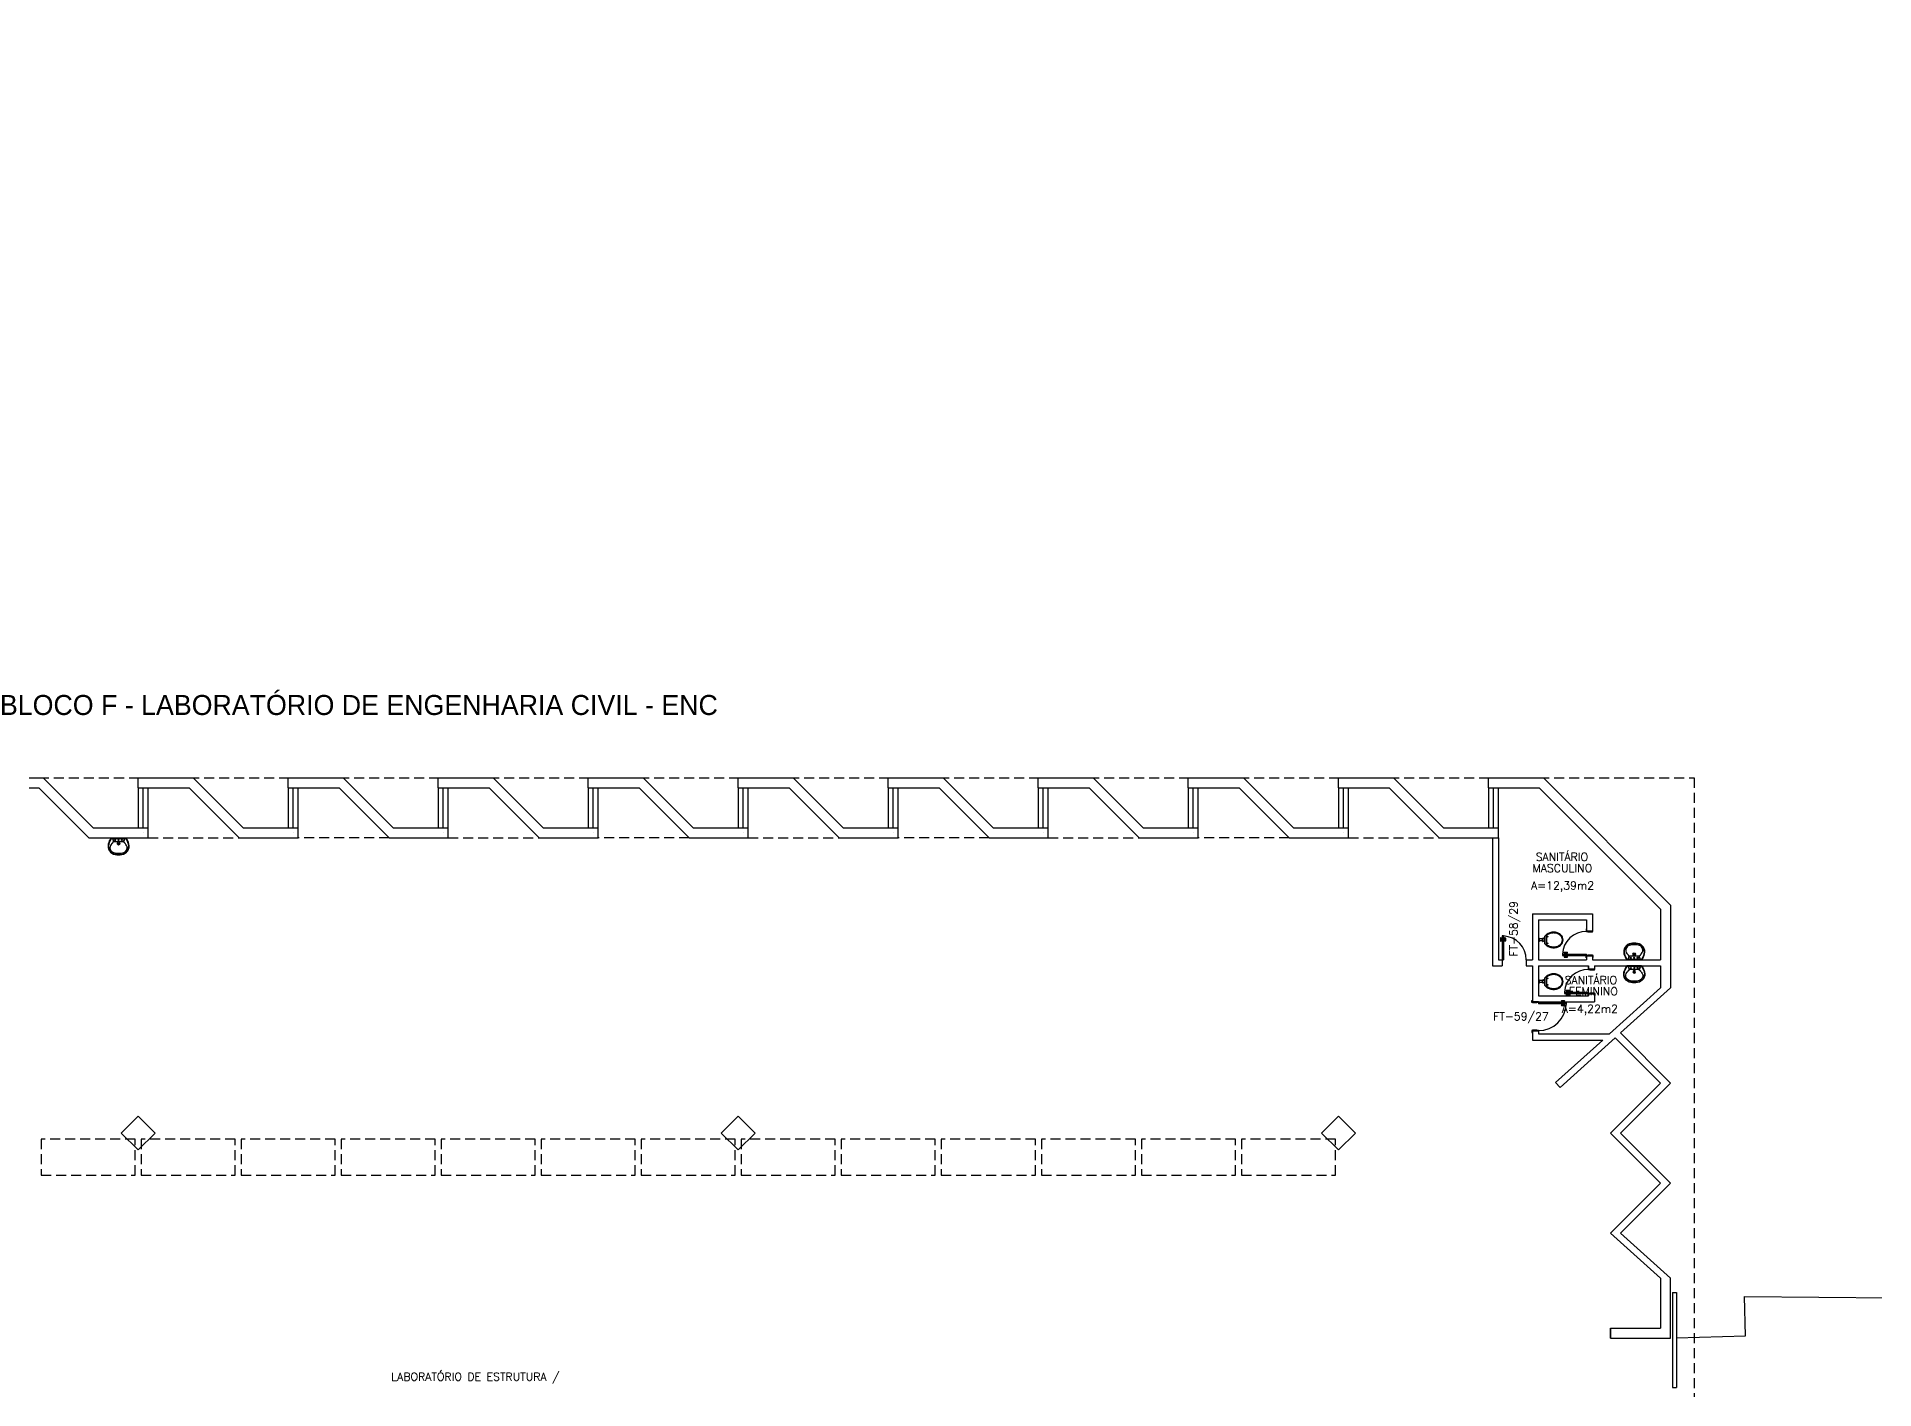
# Model space of a CAD drawing. Header units: centimetres. Extents: x -214 to 72, y 205 to 367.
# Drawn here: x -71.91 to -25.98, y 333.11 to 366.91 of the extents above; entities that cross this region are included whole.
import ezdxf

# ---------------------------------------------------------------- set-up
doc = ezdxf.new("R2010")
doc.units = ezdxf.units.CM
doc.header["$MEASUREMENT"] = 0
doc.linetypes.add('HIDDEN', pattern=[0.375, 0.25, -0.125])
doc.layers.get('0').update_dxf_attribs({"linetype": 'CONTINUOUS'})
for name, color, linetype in [('ALV', 2, 'CONTINUOUS'), ('AREA', 2, 'CONTINUOUS'), ('ENDEREÇO NOVO', 2, 'CONTINUOUS'), ('ESQ', 1, 'CONTINUOUS'), ('ESTRUT', 3, 'CONTINUOUS'), ('MACANETA', 2, 'CONTINUOUS'), ('MARCO', 2, 'CONTINUOUS'), ('PEÇAS', 1, 'CONTINUOUS'), ('PISO', 1, 'CONTINUOUS'), ('PORTA', 1, 'CONTINUOUS'), ('PROJEÇÃO', 1, 'HIDDEN'), ('TEXTO', 2, 'CONTINUOUS'), ('USO', 2, 'CONTINUOUS')]:
    doc.layers.add(name, color=color, linetype=linetype)
doc.styles.add('UNB-100', font='simplex.shx', dxfattribs={"height": 0.2})

# ---------------------------------------------------------------- blocks, each defined once
blk = doc.blocks.new('MACANETA')
at = {"layer": 'MACANETA'}
for p, q in [((-0.077, 0.052), (-0.077, 0.12)), ((-0.059, 0.052), (-0.059, 0.12)), ((-0.059, 0.075), (-0.036, 0.075)), ((-0.059, 0.052), (-0.036, 0.052)), ((-0.036, 0.044), (-0.036, 0.084)), ((-0.036, 0.084), (-0.03, 0.084)), ((-0.036, 0.044), (-0.03, 0.044)), ((0.006, 0.084), (0, 0.084)), ((0.006, 0.044), (0, 0.044)), ((0.006, 0.044), (0.006, 0.084)), ((0.029, 0.075), (0.006, 0.075)), ((0.029, 0.052), (0.006, 0.052)), ((0.029, 0.052), (0.029, 0.12)), ((0.047, 0.052), (0.047, 0.12))]:
    blk.add_line(p, q, dxfattribs=at)
for centre, start, end in [((-0.068, 0.12), 90, 180), ((-0.068, 0.052), 180, 270), ((-0.068, 0.12), 0, 90), ((-0.068, 0.052), 270, 0), ((0.038, 0.12), 90, 180), ((0.038, 0.052), 180, 270), ((0.038, 0.12), 0, 90), ((0.038, 0.052), 270, 0)]:
    blk.add_arc(centre, 0.00874, start, end, dxfattribs=at)
blk = doc.blocks.new('DOOR-60')
at = {"layer": 'PORTA'}
for p, q in [((-0.045, -0.6), (-0.045, 0)), ((-0.015, 0), (-0.045, 0)), ((-0.015, -0.6), (-0.015, 0)), ((-0.045, -0.6), (-0.015, -0.6))]:
    blk.add_line(p, q, dxfattribs=at)
at = {"layer": 'PORTA', "color": 1}
blk.add_arc((-0.015, 0), 0.6, 180, 267.134, dxfattribs=at)
at = {"layer": 'PORTA'}
blk.add_blockref('MACANETA', (-0.015, -0.6), dxfattribs=at)
blk = doc.blocks.new('DOOR-70')
at = {"layer": 'PORTA'}
for p, q in [((-0.045, -0.7), (-0.045, 0)), ((-0.015, 0), (-0.045, 0)), ((-0.015, -0.7), (-0.015, 0)), ((-0.045, -0.7), (-0.015, -0.7))]:
    blk.add_line(p, q, dxfattribs=at)
at = {"layer": 'PORTA', "color": 1}
blk.add_arc((-0.015, 0), 0.7, 180, 267.5437, dxfattribs=at)
at = {"layer": 'PORTA'}
blk.add_blockref('MACANETA', (-0.015, -0.7), dxfattribs=at)
blk = doc.blocks.new('VDC-P')
for p, q in [((-0.127, 0.192), (0.127, 0.192)), ((-0.109, 0.202), (0.109, 0.202)), ((-0.068, 0.152), (0.068, 0.152)), ((-0.05, 0.152), (-0.03, 0.11)), ((-0.05, 0.015), (-0.05, 0)), ((-0.05, 0), (0.05, 0)), ((0.045, 0.02), (-0.045, 0.02)), ((-0.04, 0.025), (-0.04, 0.02)), ((0.035, 0.03), (-0.035, 0.03)), ((-0.03, 0.152), (-0.03, 0.11)), ((0.03, 0.11), (-0.03, 0.11)), ((0.03, 0.1), (-0.03, 0.1)), ((-0.025, 0.1), (-0.025, 0.03)), ((0.025, 0.1), (0.025, 0.03)), ((0.03, 0.152), (0.03, 0.11)), ((0.05, 0.152), (0.03, 0.11)), ((0.04, 0.025), (0.04, 0.02)), ((0.05, 0.015), (0.05, 0))]:
    blk.add_line(p, q)
for points in [[(0.16, 0.244, 0.050424), (0.18, 0.288, 0.082137), (0.195, 0.381, 0.082137), (0.18, 0.474, 0.090148), (0.138, 0.549, 0.104406), (0.073, 0.601, 0.117345), (0, 0.619, 0.117345), (-0.073, 0.601, 0.104406), (-0.138, 0.549, 0.090148), (-0.18, 0.474, 0.082137), (-0.195, 0.381, 0.082137)], [(0.142, 0.254, 0.050424), (0.161, 0.295, 0.082137), (0.175, 0.381, 0.082137), (0.161, 0.468, 0.090148), (0.122, 0.536, 0.104406), (0.064, 0.583, 0.117345), (0, 0.599, 0.117345), (-0.064, 0.583, 0.104406), (-0.122, 0.536, 0.090148), (-0.161, 0.468, 0.082137), (-0.175, 0.381, 0.082137)], [(-0.195, 0.381, 0.082137), (-0.18, 0.288, 0.050424), (-0.16, 0.244, 0.104406)], [(-0.175, 0.381, 0.082137), (-0.161, 0.295, 0.050424), (-0.142, 0.254, 0.050424)]]:
    blk.add_lwpolyline(points, format="xyb")
for centre in [(-0.083, 0.226), (0.083, 0.226)]:
    blk.add_circle(centre, 0.0101)
for centre, radius, start, end in [((0.08, 0.36), 0.266, 205.6863, 226.7558), ((0.08, 0.36), 0.246, 205.6863, 219.7706), ((-0.068, 0.202), 0.05, 226.7558, 270), ((-0.045, 0.015), 0.005, 90, 180), ((-0.035, 0.025), 0.005, 90, 180), ((-0.03, 0.105), 0.005, 90, 270), ((0.03, 0.105), 0.005, 270, 90), ((0.035, 0.025), 0.005, 0, 90), ((0.045, 0.015), 0.005, 360, 90), ((0.068, 0.202), 0.05, 270, 313.2442), ((-0.08, 0.36), 0.266, 313.2442, 334.3137), ((-0.08, 0.36), 0.246, 320.2294, 334.3137)]:
    blk.add_arc(centre, radius, start, end)
blk = doc.blocks.new('LAV')
for p, q in [((0, -0.182), (0, 0.182)), ((0.013, 0), (0.013, 0.175)), ((0.013, 0.155), (0.097, 0.126)), ((0.013, 0.155), (0.092, 0.116)), ((0.013, -0.175), (0.013, 0.155)), ((0.013, 0), (0.013, -0.155)), ((0.092, -0.116), (0.092, 0.116)), ((0.013, -0.155), (0.092, -0.116)), ((0.013, -0.155), (0.097, -0.126))]:
    blk.add_line(p, q)
for centre, radius in [((0.053, 0.084), 0.0137), ((0.053, 0), 0.0137), ((0.145, 0), 0.0315), ((0.145, 0), 0.021), ((0.053, -0.084), 0.0137)]:
    blk.add_circle(centre, radius)
for centre, radius, start, end in [((0.013, 0.182), 0.0126, 122.7859, 180), ((0.286, -0.242), 0.518, 105.1115, 122.7859), ((0.025, 0.175), 0.0126, 121.9899, 180), ((0.286, -0.242), 0.505, 104.7183, 121.9899), ((0.105, 0.116), 0.0126, 131.3277, 180), ((4.534, -4.92), 6.719, 130.5597, 131.3277), ((0.115, 0.132), 0.0137, 126.1653, 188.2711), ((4.072, -5.281), 6.719, 125.5597, 126.1653), ((0.206, 0.054), 0.21, 8.1254, 105.1115), ((0.208, 0.053), 0.2, 7.8851, 104.7183), ((0.245, 0.091), 0.123, 17.587, 130.5597), ((-0.042, 0), 0.424, 0, 17.587), ((-0.042, 0), 0.424, 342.413, 0), ((-0.175, 0), 0.587, 0, 7.8851), ((-0.175, 0), 0.587, 352.1149, 0), ((-0.175, 0), 0.595, 0, 8.1254), ((-0.175, 0), 0.595, 351.8746, 0), ((0.013, -0.182), 0.0126, 180, 237.2141), ((0.286, 0.242), 0.518, 237.2141, 254.8885), ((0.025, -0.175), 0.0126, 180, 238.0101), ((0.286, 0.242), 0.505, 238.0101, 255.2817), ((0.105, -0.116), 0.0126, 180, 228.6723), ((4.534, 4.92), 6.719, 228.6723, 229.4403), ((0.115, -0.132), 0.0137, 171.7289, 233.8347), ((4.072, 5.281), 6.719, 233.8347, 234.4403), ((0.206, -0.054), 0.21, 254.8885, 351.8746), ((0.208, -0.053), 0.2, 255.2817, 352.1149), ((0.245, -0.091), 0.123, 229.4403, 342.413)]:
    blk.add_arc(centre, radius, start, end)

msp = doc.modelspace()

# ---------------------------------------------------------------- linework, layer by layer
at = {"layer": 'ALV'}
for p, q in [((-73.128, 348.384), (-71.753, 348.384)), ((-71.753, 348.384), (-70.503, 347.134)), ((-69.378, 348.384), (-68.003, 348.384)), ((-69.378, 348.134), (-69.378, 348.384)), ((-68.003, 348.384), (-66.753, 347.134)), ((-65.628, 348.384), (-64.253, 348.384)), ((-65.628, 348.134), (-65.628, 348.384)), ((-64.253, 348.384), (-63.003, 347.134)), ((-61.878, 348.384), (-60.503, 348.384)), ((-61.878, 348.134), (-61.878, 348.384)), ((-60.503, 348.384), (-59.253, 347.134)), ((-58.128, 348.384), (-56.753, 348.384)), ((-58.128, 348.134), (-58.128, 348.384)), ((-56.753, 348.384), (-55.503, 347.134)), ((-54.378, 348.384), (-53.003, 348.384)), ((-54.378, 348.134), (-54.378, 348.384)), ((-53.003, 348.384), (-51.753, 347.134)), ((-50.628, 348.134), (-50.628, 348.384)), ((-50.628, 348.384), (-49.253, 348.384)), ((-49.253, 348.384), (-48.003, 347.134)), ((-46.878, 348.384), (-45.503, 348.384)), ((-46.878, 348.134), (-46.878, 348.384)), ((-45.503, 348.384), (-44.253, 347.134)), ((-43.128, 348.384), (-41.753, 348.384)), ((-43.128, 348.134), (-43.128, 348.384)), ((-41.753, 348.384), (-40.503, 347.134)), ((-39.378, 348.384), (-38.003, 348.384)), ((-39.378, 348.134), (-39.378, 348.384)), ((-38.003, 348.384), (-36.753, 347.134)), ((-35.628, 348.384), (-34.253, 348.384)), ((-35.628, 348.134), (-35.628, 348.384)), ((-34.253, 348.384), (-31.077, 345.208)), ((-73.128, 348.134), (-71.856, 348.134)), ((-71.856, 348.134), (-70.606, 346.884)), ((-69.378, 348.134), (-68.106, 348.134)), ((-68.106, 348.134), (-66.856, 346.884)), ((-65.628, 348.134), (-64.356, 348.134)), ((-64.356, 348.134), (-63.106, 346.884)), ((-61.878, 348.134), (-60.606, 348.134)), ((-60.606, 348.134), (-59.356, 346.884)), ((-58.128, 348.134), (-56.856, 348.134)), ((-56.856, 348.134), (-55.606, 346.884)), ((-54.378, 348.134), (-53.106, 348.134)), ((-53.106, 348.134), (-51.856, 346.884)), ((-50.628, 348.134), (-49.356, 348.134)), ((-49.356, 348.134), (-48.106, 346.884)), ((-46.878, 348.134), (-45.606, 348.134)), ((-45.606, 348.134), (-44.356, 346.884)), ((-43.128, 348.134), (-41.856, 348.134)), ((-41.856, 348.134), (-40.606, 346.884)), ((-39.378, 348.134), (-38.106, 348.134)), ((-38.106, 348.134), (-36.856, 346.884)), ((-35.628, 348.134), (-34.356, 348.134)), ((-34.356, 348.134), (-31.327, 345.105)), ((-70.606, 346.884), (-69.128, 346.884)), ((-70.503, 347.134), (-69.128, 347.134)), ((-69.253, 347.009), (-69.253, 347.009)), ((-69.128, 346.884), (-69.128, 347.134)), ((-66.856, 346.884), (-65.378, 346.884)), ((-66.753, 347.134), (-65.378, 347.134)), ((-65.503, 347.009), (-65.503, 347.009)), ((-65.378, 346.884), (-65.378, 347.134)), ((-63.106, 346.884), (-61.628, 346.884)), ((-63.003, 347.134), (-61.628, 347.134)), ((-61.753, 347.009), (-61.753, 347.009)), ((-61.628, 346.884), (-61.628, 347.134)), ((-59.356, 346.884), (-57.878, 346.884)), ((-59.253, 347.134), (-57.878, 347.134)), ((-58.003, 347.009), (-58.003, 347.009)), ((-57.878, 346.884), (-57.878, 347.134)), ((-55.606, 346.884), (-54.128, 346.884)), ((-55.503, 347.134), (-54.128, 347.134)), ((-54.253, 347.009), (-54.253, 347.009)), ((-54.128, 346.884), (-54.128, 347.134)), ((-51.856, 346.884), (-50.378, 346.884)), ((-51.753, 347.134), (-50.378, 347.134)), ((-50.503, 347.009), (-50.503, 347.009)), ((-50.378, 346.884), (-50.378, 347.134)), ((-48.106, 346.884), (-46.628, 346.884)), ((-48.003, 347.134), (-46.628, 347.134)), ((-46.753, 347.009), (-46.753, 347.009)), ((-46.628, 346.884), (-46.628, 347.134)), ((-44.356, 346.884), (-42.878, 346.884)), ((-44.253, 347.134), (-42.878, 347.134)), ((-43.003, 347.009), (-43.003, 347.009)), ((-42.878, 346.884), (-42.878, 347.134)), ((-40.606, 346.884), (-39.128, 346.884)), ((-40.503, 347.134), (-39.128, 347.134)), ((-39.253, 347.009), (-39.253, 347.009)), ((-39.128, 346.884), (-39.128, 347.134)), ((-36.856, 346.884), (-35.378, 346.884)), ((-36.753, 347.134), (-35.378, 347.134)), ((-35.528, 346.884), (-35.528, 343.684)), ((-35.378, 346.884), (-35.378, 347.134)), ((-35.378, 346.884), (-35.378, 343.834)), ((-34.528, 344.984), (-33.028, 344.984)), ((-34.528, 344.984), (-34.528, 343.834)), ((-33.028, 344.984), (-33.028, 344.564)), ((-31.327, 345.105), (-31.327, 343.834)), ((-31.077, 345.208), (-31.077, 343.134)), ((-34.378, 344.834), (-33.178, 344.834)), ((-34.378, 344.834), (-34.378, 343.834)), ((-33.178, 344.834), (-33.178, 344.564)), ((-33.178, 344.564), (-33.028, 344.564)), ((-35.528, 343.684), (-35.28, 343.684)), ((-35.378, 343.834), (-35.28, 343.834)), ((-35.28, 343.834), (-35.28, 343.684)), ((-34.68, 343.834), (-34.68, 343.684)), ((-34.68, 343.834), (-34.528, 343.834)), ((-34.68, 343.684), (-34.528, 343.684)), ((-34.528, 343.684), (-34.528, 342.784)), ((-34.378, 343.834), (-33.178, 343.834)), ((-34.378, 343.684), (-34.378, 342.934)), ((-34.378, 343.684), (-33.128, 343.684)), ((-33.178, 343.934), (-33.028, 343.934)), ((-33.178, 343.934), (-33.178, 343.834)), ((-33.128, 343.684), (-33.128, 343.614)), ((-33.128, 343.614), (-32.978, 343.614)), ((-33.028, 343.934), (-33.028, 343.834)), ((-33.028, 343.834), (-31.327, 343.834)), ((-32.978, 343.684), (-32.978, 343.614)), ((-32.978, 343.684), (-31.327, 343.684)), ((-31.327, 343.684), (-31.327, 343.134)), ((-32.605, 341.984), (-31.327, 343.134)), ((-32.327, 342.009), (-31.077, 343.134)), ((-34.378, 342.784), (-34.528, 342.784)), ((-34.378, 342.934), (-33.128, 342.934)), ((-34.378, 342.784), (-32.978, 342.784)), ((-33.128, 342.984), (-32.978, 342.984)), ((-33.128, 342.984), (-33.128, 342.934)), ((-32.978, 342.984), (-32.978, 342.784)), ((-34.378, 342.054), (-34.528, 342.054)), ((-34.528, 342.054), (-34.528, 341.834)), ((-34.528, 341.834), (-32.771, 341.834)), ((-34.378, 342.054), (-34.378, 341.984)), ((-34.378, 341.984), (-32.605, 341.984)), ((-33.954, 340.77), (-32.771, 341.834)), ((-33.835, 340.651), (-32.458, 341.891)), ((-31.327, 340.759), (-32.458, 341.891)), ((-31.077, 340.759), (-32.327, 342.009)), ((-33.835, 340.651), (-33.954, 340.77)), ((-32.577, 339.509), (-31.327, 340.759)), ((-32.327, 339.509), (-31.077, 340.759)), ((-31.327, 338.259), (-32.577, 339.509)), ((-31.077, 338.259), (-32.327, 339.509)), ((-32.577, 337.009), (-31.327, 338.259)), ((-32.327, 337.009), (-31.077, 338.259)), ((-31.327, 335.884), (-32.577, 337.009)), ((-31.077, 335.884), (-32.327, 337.009)), ((-31.327, 335.884), (-31.327, 334.634)), ((-31.077, 334.384), (-31.077, 335.884)), ((-32.577, 334.384), (-32.577, 334.634)), ((-32.577, 334.634), (-31.327, 334.634)), ((-32.577, 334.634), (-32.577, 334.384)), ((-32.577, 334.384), (-31.077, 334.384))]:
    msp.add_line(p, q, dxfattribs=at)
at = {"layer": 'ESQ'}
for p, q in [((-69.378, 348.134), (-69.378, 347.134)), ((-69.253, 347.134), (-69.253, 348.134)), ((-69.128, 347.134), (-69.128, 348.134)), ((-65.628, 348.134), (-65.628, 347.134)), ((-65.503, 347.134), (-65.503, 348.134)), ((-65.378, 347.134), (-65.378, 348.134)), ((-61.878, 348.134), (-61.878, 347.134)), ((-61.753, 347.134), (-61.753, 348.134)), ((-61.628, 347.134), (-61.628, 348.134)), ((-58.128, 348.134), (-58.128, 347.134)), ((-58.003, 347.134), (-58.003, 348.134)), ((-57.878, 347.134), (-57.878, 348.134)), ((-54.378, 348.134), (-54.378, 347.134)), ((-54.253, 347.134), (-54.253, 348.134)), ((-54.128, 347.134), (-54.128, 348.134)), ((-50.628, 348.134), (-50.628, 347.134)), ((-50.503, 347.134), (-50.503, 348.134)), ((-50.378, 347.134), (-50.378, 348.134)), ((-46.878, 348.134), (-46.878, 347.134)), ((-46.753, 347.134), (-46.753, 348.134)), ((-46.628, 347.134), (-46.628, 348.134)), ((-43.128, 348.134), (-43.128, 347.134)), ((-43.003, 347.134), (-43.003, 348.134)), ((-42.878, 347.134), (-42.878, 348.134)), ((-39.378, 348.134), (-39.378, 347.134)), ((-39.253, 347.134), (-39.253, 348.134)), ((-39.128, 347.134), (-39.128, 348.134)), ((-35.628, 348.134), (-35.628, 347.134)), ((-35.503, 347.134), (-35.503, 348.134)), ((-35.378, 347.134), (-35.378, 348.134))]:
    msp.add_line(p, q, dxfattribs=at)
at = {"layer": 'ESTRUT'}
for points in [[(-69.377, 339.085), (-68.953, 339.509), (-69.377, 339.933), (-69.801, 339.509)], [(-54.377, 339.085), (-53.953, 339.509), (-54.377, 339.933), (-54.801, 339.509)], [(-39.377, 339.085), (-38.953, 339.509), (-39.377, 339.933), (-39.801, 339.509)]]:
    msp.add_lwpolyline(points, close=True, dxfattribs=at)
at = {"layer": 'MARCO'}
for p, q in [((-33.178, 344.609), (-33.188, 344.609)), ((-33.188, 344.609), (-33.188, 344.559)), ((-33.188, 344.559), (-33.178, 344.559)), ((-33.178, 344.564), (-33.178, 344.559)), ((-33.178, 344.559), (-33.178, 344.549)), ((-33.178, 344.549), (-33.143, 344.549)), ((-33.143, 344.549), (-33.143, 344.539)), ((-33.143, 344.539), (-33.028, 344.539)), ((-33.018, 344.599), (-33.028, 344.599)), ((-33.028, 344.564), (-33.028, 344.549)), ((-33.028, 344.539), (-33.028, 344.549)), ((-33.028, 344.549), (-33.018, 344.549)), ((-33.018, 344.549), (-33.018, 344.599)), ((-33.188, 343.889), (-33.188, 343.939)), ((-33.188, 343.939), (-33.178, 343.939)), ((-33.178, 343.889), (-33.188, 343.889)), ((-33.178, 343.939), (-33.178, 343.949)), ((-33.178, 343.949), (-33.143, 343.949)), ((-33.178, 343.934), (-33.178, 343.939)), ((-33.143, 343.949), (-33.143, 343.959)), ((-33.143, 343.959), (-33.028, 343.959)), ((-33.128, 343.659), (-33.138, 343.659)), ((-33.138, 343.659), (-33.138, 343.609)), ((-33.138, 343.609), (-33.128, 343.609)), ((-33.128, 343.614), (-33.128, 343.609)), ((-33.128, 343.609), (-33.128, 343.599)), ((-33.128, 343.599), (-33.093, 343.599)), ((-33.093, 343.599), (-33.093, 343.589)), ((-33.093, 343.589), (-32.978, 343.589)), ((-33.028, 343.959), (-33.028, 343.949)), ((-33.028, 343.949), (-33.018, 343.949)), ((-33.028, 343.934), (-33.028, 343.949)), ((-33.018, 343.899), (-33.028, 343.899)), ((-33.018, 343.949), (-33.018, 343.899)), ((-32.968, 343.649), (-32.978, 343.649)), ((-32.978, 343.614), (-32.978, 343.599)), ((-32.978, 343.589), (-32.978, 343.599)), ((-32.978, 343.599), (-32.968, 343.599)), ((-32.968, 343.599), (-32.968, 343.649)), ((-34.538, 342.769), (-34.538, 342.819)), ((-34.538, 342.819), (-34.528, 342.819)), ((-34.528, 342.769), (-34.538, 342.769)), ((-34.528, 342.784), (-34.528, 342.769)), ((-34.528, 342.759), (-34.528, 342.769)), ((-34.413, 342.759), (-34.528, 342.759)), ((-34.378, 342.769), (-34.413, 342.769)), ((-34.413, 342.769), (-34.413, 342.759)), ((-34.378, 342.784), (-34.378, 342.779)), ((-34.368, 342.779), (-34.378, 342.779)), ((-34.378, 342.779), (-34.378, 342.769)), ((-34.368, 342.784), (-34.368, 342.779)), ((-33.138, 342.939), (-33.138, 342.989)), ((-33.138, 342.989), (-33.128, 342.989)), ((-33.128, 342.939), (-33.138, 342.939)), ((-33.128, 342.989), (-33.128, 342.999)), ((-33.128, 342.999), (-33.093, 342.999)), ((-33.128, 342.984), (-33.128, 342.989)), ((-33.093, 342.999), (-33.093, 343.009)), ((-33.093, 343.009), (-32.978, 343.009)), ((-32.978, 343.009), (-32.978, 342.999)), ((-32.978, 342.999), (-32.968, 342.999)), ((-32.978, 342.984), (-32.978, 342.999)), ((-32.968, 342.949), (-32.978, 342.949)), ((-32.968, 342.999), (-32.968, 342.949)), ((-34.528, 342.069), (-34.538, 342.069)), ((-34.538, 342.069), (-34.538, 342.019)), ((-34.538, 342.019), (-34.528, 342.019)), ((-34.413, 342.079), (-34.528, 342.079)), ((-34.528, 342.079), (-34.528, 342.069)), ((-34.528, 342.054), (-34.528, 342.069)), ((-34.413, 342.069), (-34.413, 342.079)), ((-34.378, 342.069), (-34.413, 342.069)), ((-34.378, 342.059), (-34.378, 342.069)), ((-34.368, 342.059), (-34.378, 342.059)), ((-34.378, 342.054), (-34.378, 342.059)), ((-34.378, 342.009), (-34.368, 342.009)), ((-34.368, 342.009), (-34.368, 342.059))]:
    msp.add_line(p, q, dxfattribs=at)
at = {"layer": 'PISO'}
msp.add_lwpolyline([(-30.927, 334.389), (-29.198, 334.443), (-29.228, 335.425), (-8.792, 335.238), (-5.561, 336.936), (-3.965, 340.309), (-4.182, 364.36), (-5.283, 366.908)], dxfattribs=at)
at = {"layer": 'PROJEÇÃO'}
for p, q in [((-69.128, 346.884), (-66.856, 346.884)), ((-63.106, 346.884), (-65.378, 346.884)), ((-61.628, 346.884), (-59.356, 346.884)), ((-55.606, 346.884), (-57.878, 346.884)), ((-54.128, 346.884), (-51.856, 346.884)), ((-48.106, 346.884), (-50.378, 346.884)), ((-46.628, 346.884), (-44.356, 346.884)), ((-40.606, 346.884), (-42.878, 346.884)), ((-39.128, 346.884), (-36.856, 346.884))]:
    msp.add_line(p, q, dxfattribs=at)
for points in [[(-92.713, 312.538), (-89.638, 315.634), (-93.231, 315.634), (-93.231, 348.384), (-30.481, 348.384), (-30.481, 315.634), (-86.575, 315.634), (-83.513, 312.538), (-83.513, 312.338), (-92.713, 312.338)], [(-71.802, 338.459), (-69.452, 338.459), (-69.452, 339.359), (-71.802, 339.359)], [(-69.302, 338.459), (-66.952, 338.459), (-66.952, 339.359), (-69.302, 339.359)], [(-66.802, 338.459), (-64.452, 338.459), (-64.452, 339.359), (-66.802, 339.359)], [(-64.302, 338.459), (-61.952, 338.459), (-61.952, 339.359), (-64.302, 339.359)], [(-61.802, 338.459), (-59.452, 338.459), (-59.452, 339.359), (-61.802, 339.359)], [(-59.302, 338.459), (-56.952, 338.459), (-56.952, 339.359), (-59.302, 339.359)], [(-56.802, 338.459), (-54.452, 338.459), (-54.452, 339.359), (-56.802, 339.359)], [(-54.302, 338.459), (-51.952, 338.459), (-51.952, 339.359), (-54.302, 339.359)], [(-51.802, 338.459), (-49.452, 338.459), (-49.452, 339.359), (-51.802, 339.359)], [(-49.302, 338.459), (-46.952, 338.459), (-46.952, 339.359), (-49.302, 339.359)], [(-46.802, 338.459), (-44.452, 338.459), (-44.452, 339.359), (-46.802, 339.359)], [(-44.302, 338.459), (-41.952, 338.459), (-41.952, 339.359), (-44.302, 339.359)], [(-41.802, 338.459), (-39.452, 338.459), (-39.452, 339.359), (-41.802, 339.359)]]:
    msp.add_lwpolyline(points, close=True, dxfattribs=at)
at = {"layer": 'USO'}
for p, q in [((-31.027, 335.526), (-30.927, 335.526)), ((-31.027, 335.526), (-31.027, 333.151)), ((-30.927, 335.526), (-30.927, 333.151)), ((-31.027, 333.151), (-30.927, 333.151))]:
    msp.add_line(p, q, dxfattribs=at)

# ---------------------------------------------------------------- block references
at = {"layer": 'PEÇAS', "linetype": 'Continuous', "rotation": 270}
msp.add_blockref('LAV', (-69.867, 346.884), dxfattribs=at)
at = {"layer": 'PEÇAS'}
for name, p, rotation in [('VDC-P', (-34.378, 344.334), 270), ('LAV', (-31.982, 343.834), 90), ('VDC-P', (-34.378, 343.293), 270)]:
    msp.add_blockref(name, p, dxfattribs=dict(at, rotation=rotation))
at = {"layer": 'PEÇAS', "xscale": -1, "rotation": 90}
msp.add_blockref('LAV', (-31.982, 343.684), dxfattribs=at)
at = {"layer": 'PORTA'}
for name, p, rotation in [('DOOR-60', (-33.178, 343.934), 269.9999999974279), ('DOOR-60', (-35.295, 343.834), 179.9999999974271), ('DOOR-60', (-33.128, 342.984), 269.9999999974279), ('DOOR-70', (-34.378, 342.784), 89.99999999228281)]:
    msp.add_blockref(name, p, dxfattribs=dict(at, rotation=rotation))

# ---------------------------------------------------------------- texts
at = {"layer": 'AREA', "style": 'UNB-100'}
for s, p in [('A=12,39m2', (-34.562, 345.597)), ('A=4,22m2', (-33.794, 342.517))]:
    msp.add_text(s, height=0.2, dxfattribs=at).set_placement(p)
at = {"layer": 'ENDEREÇO NOVO', "style": 'UNB-100'}
msp.add_text('FT-58/29', height=0.2, rotation=90, dxfattribs=at).set_placement((-34.899, 343.918))
msp.add_text('FT-59/27', height=0.2, dxfattribs=at).set_placement((-35.507, 342.325))
at = {"layer": 'TEXTO', "style": 'UNB-100'}
for s, p in [('SANITÁRIO', (-34.447, 346.311)), ('MASCULINO', (-34.525, 346.03)), ('SANITÁRIO', (-33.722, 343.232)), ('FEMININO', (-33.618, 342.951)), ('LABORATÓRIO DE ESTRUTURA /', (-63.05, 333.319))]:
    msp.add_text(s, height=0.2, dxfattribs=at).set_placement(p)
at = {"layer": 'USO'}
msp.add_text('BLOCO F - LABORATÓRIO DE ENGENHARIA CIVIL - ENC', height=0.5, dxfattribs=at).set_placement((-72.832, 349.957))

doc.saveas('drawing.dxf')
